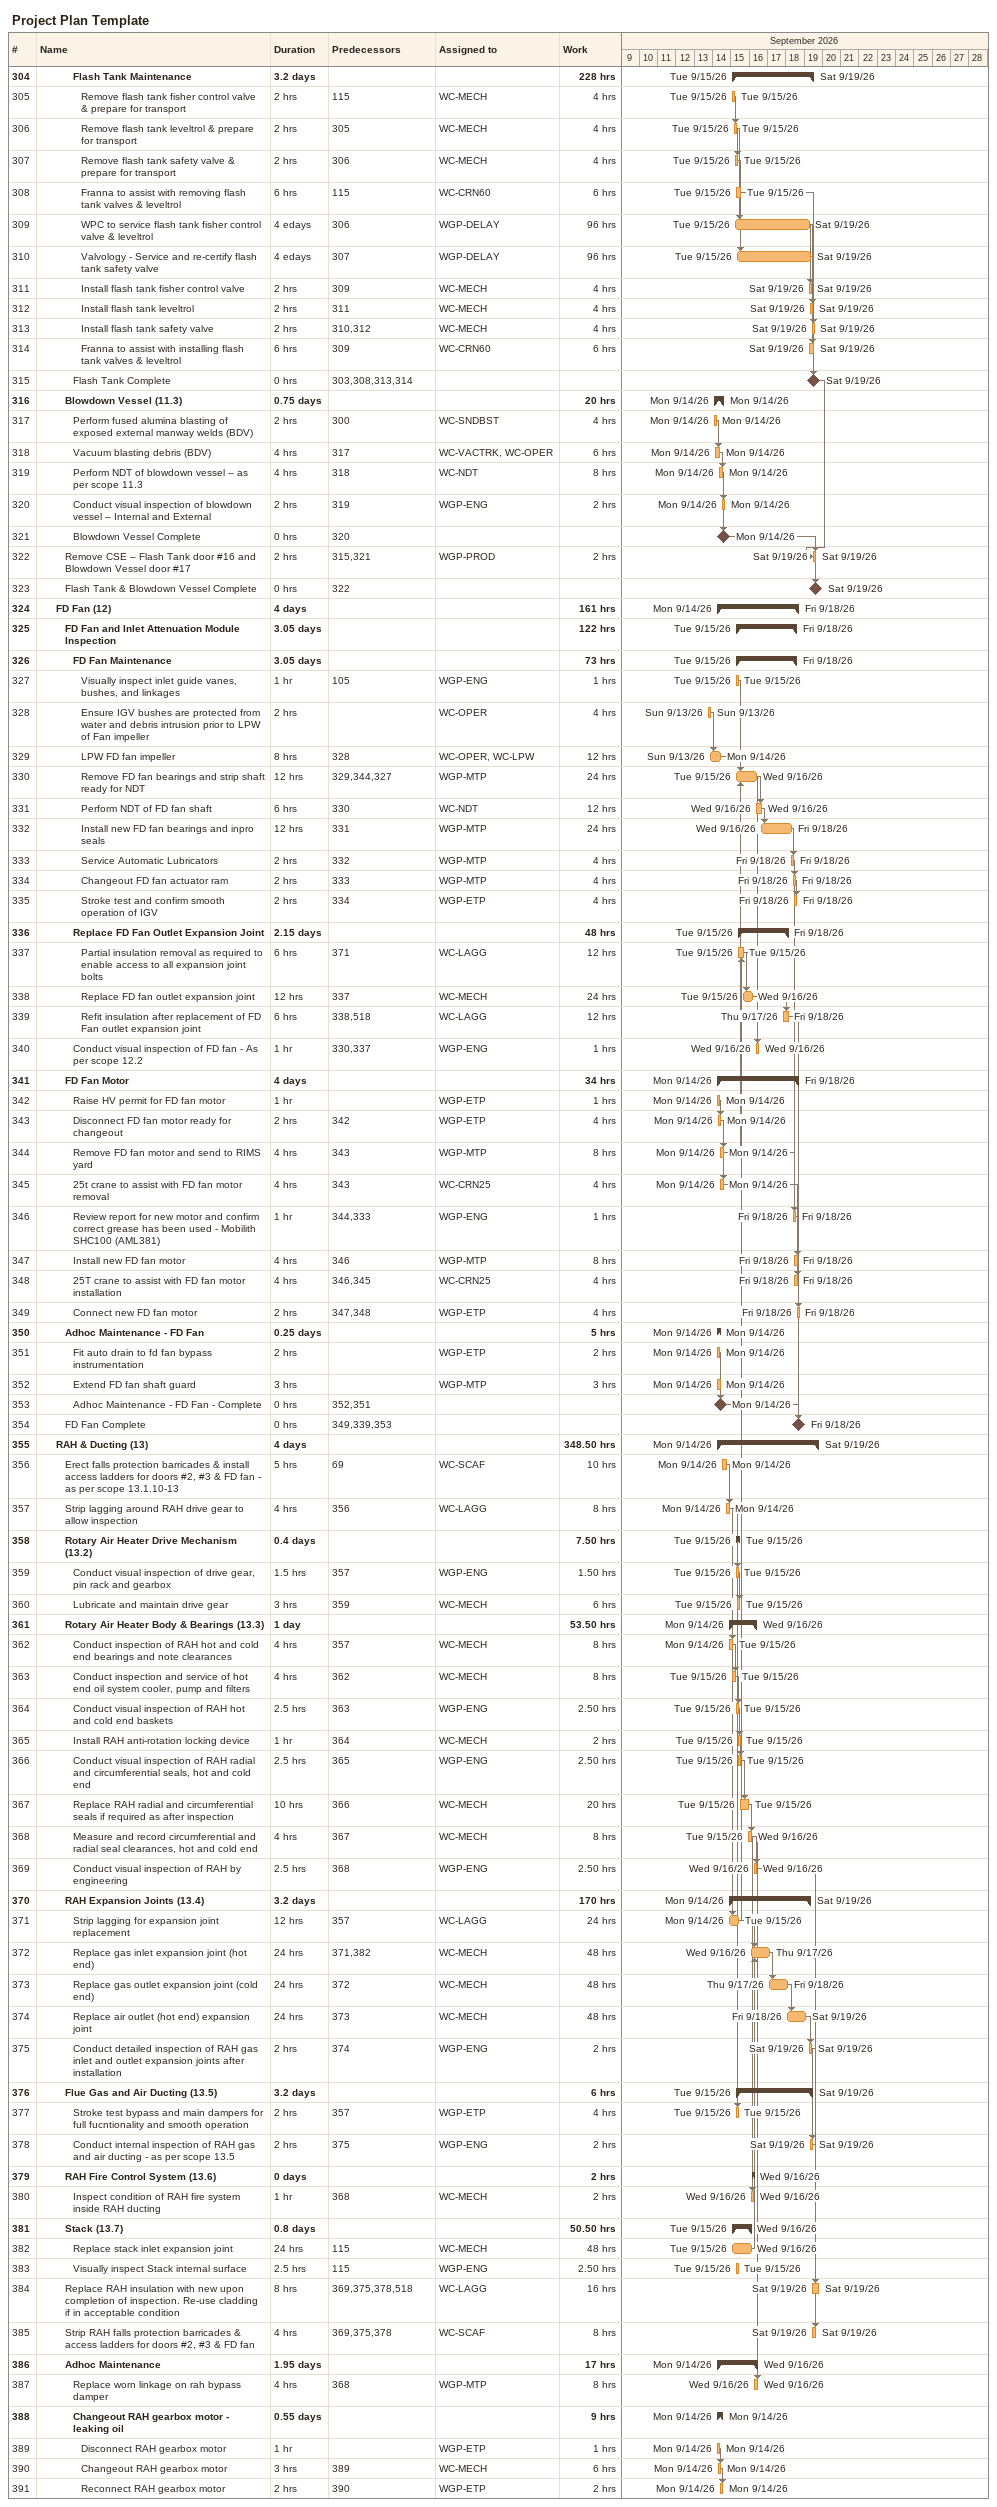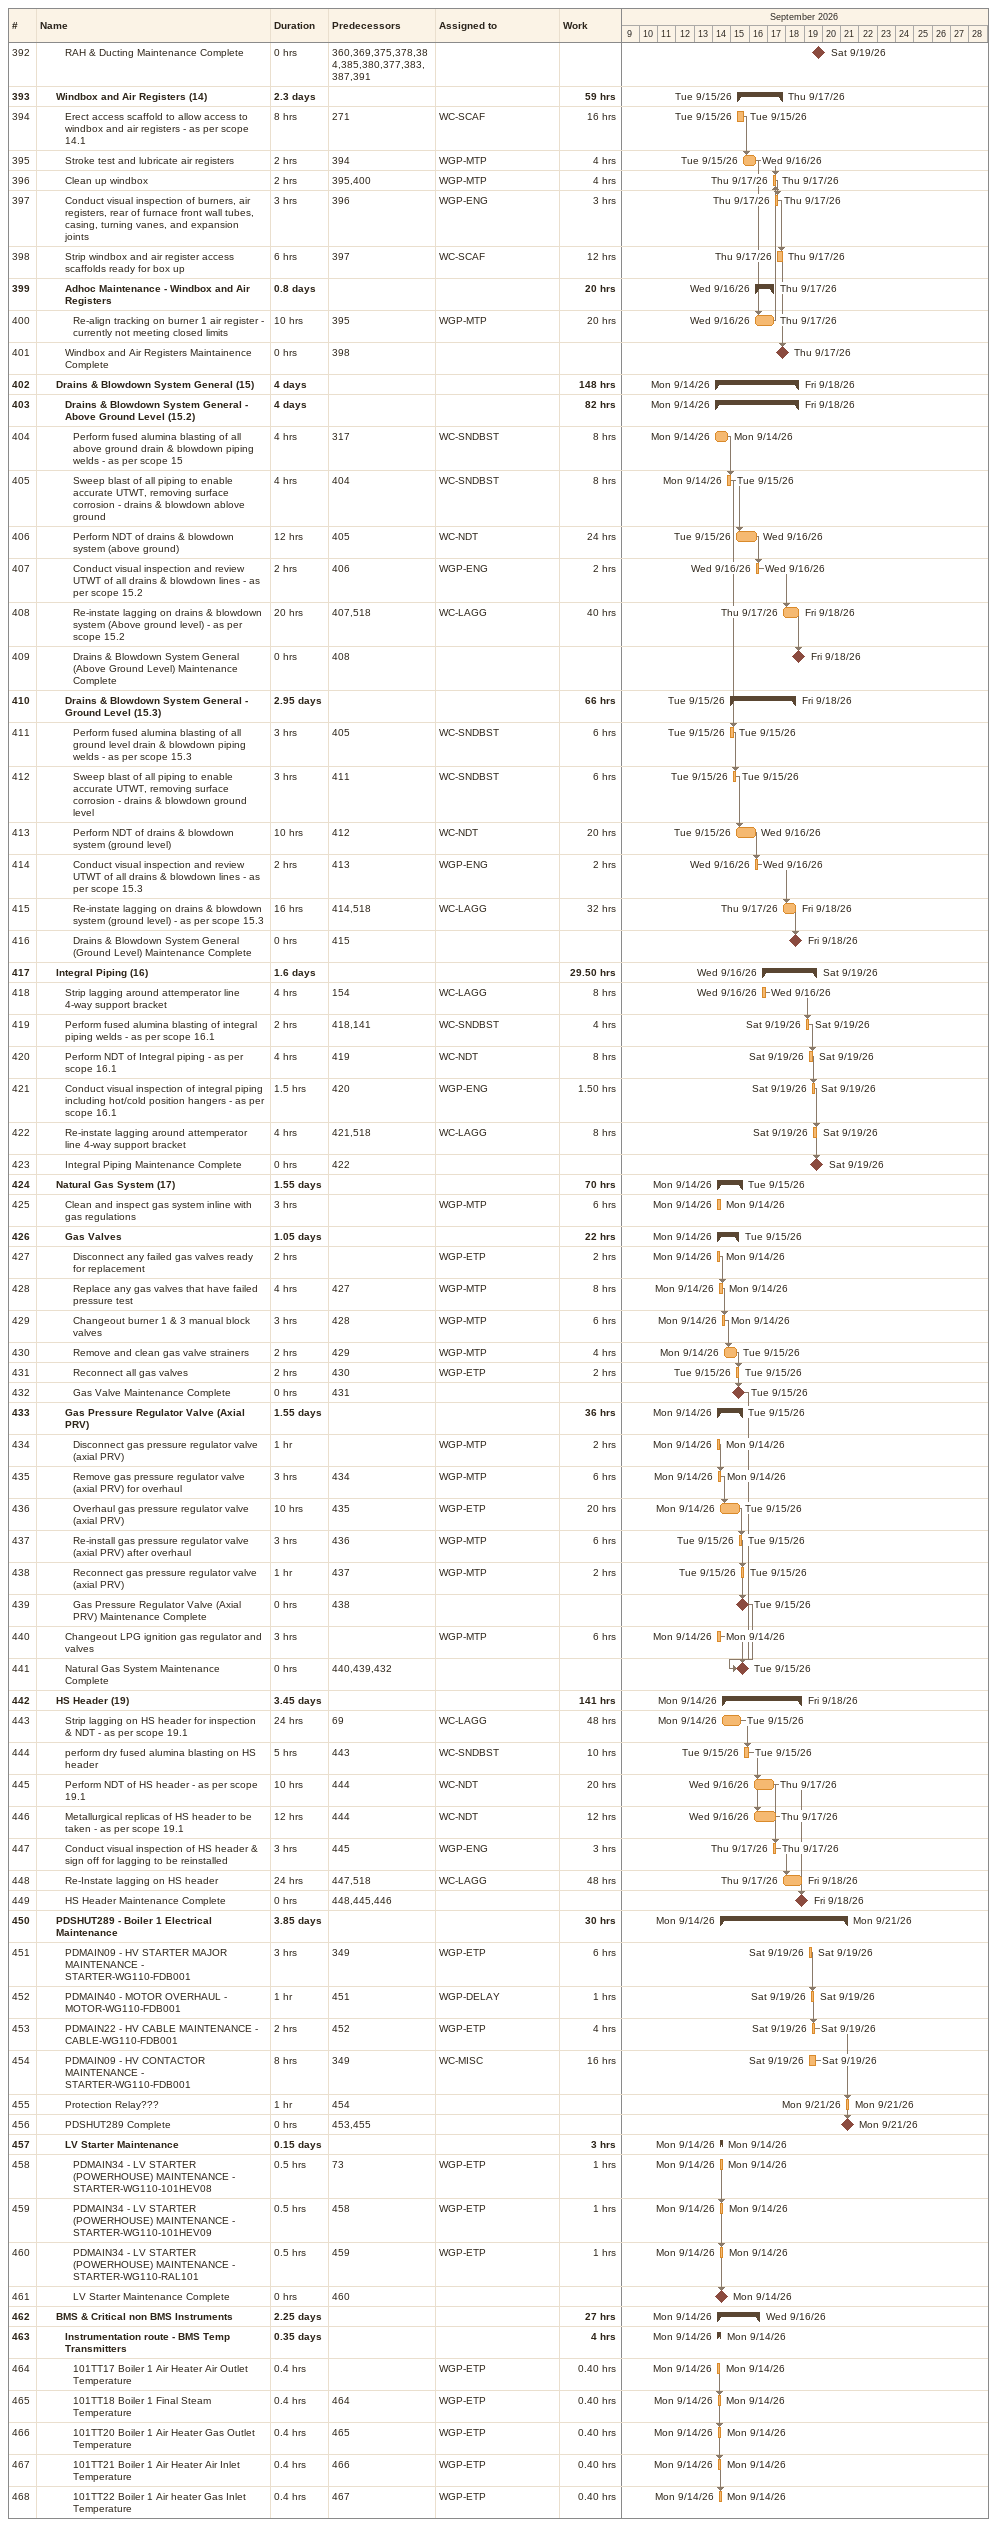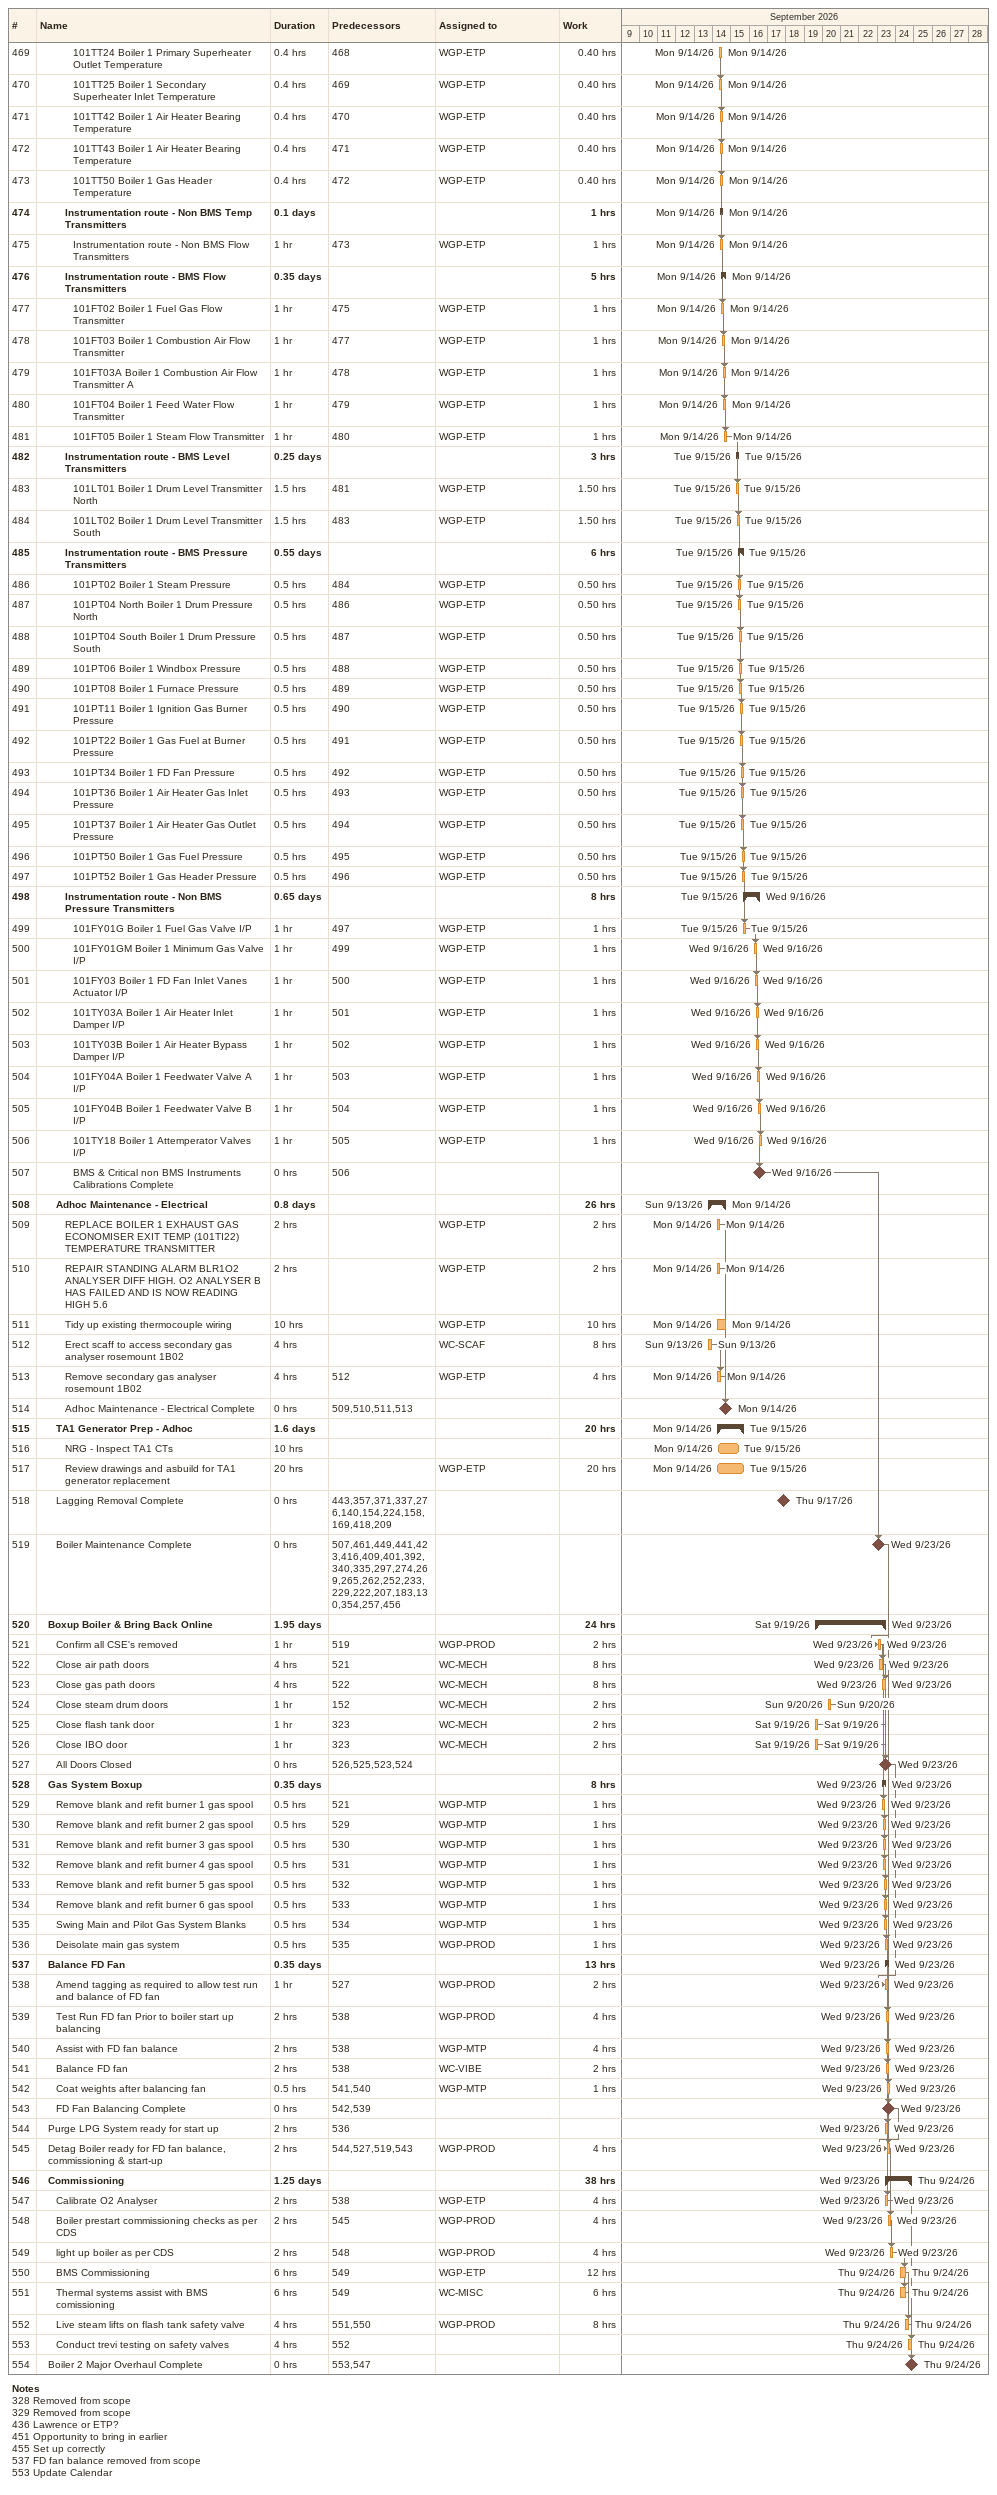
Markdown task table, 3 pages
Project Plan Template

| ID | Level | Task | Duration | Start | Finish | Predecessors | Resources | Work (h) |
|---|---|---|---|---|---|---|---|---|
| 304 | 5 | **Flash Tank Maintenance** | 3.2d | 2026-09-15 | 2026-09-19 |  |  | 228 |
| 305 | 6 | Remove flash tank fisher control valve & prepare for transport | 2h | 2026-09-15 | 2026-09-15 | 115 | WC-MECH | 4 |
| 306 | 6 | Remove flash tank leveltrol & prepare for transport | 2h | 2026-09-15 | 2026-09-15 | 305 | WC-MECH | 4 |
| 307 | 6 | Remove flash tank safety valve & prepare for transport | 2h | 2026-09-15 | 2026-09-15 | 306 | WC-MECH | 4 |
| 308 | 6 | Franna to assist with removing flash tank valves & leveltrol | 6h | 2026-09-15 | 2026-09-15 | 115 | WC-CRN60 | 6 |
| 309 | 6 | WPC to service flash tank fisher control valve & leveltrol | 4ed | 2026-09-15 | 2026-09-19 | 306 | WGP-DELAY | 96 |
| 310 | 6 | Valvology - Service and re-certify flash tank safety valve | 4ed | 2026-09-15 | 2026-09-19 | 307 | WGP-DELAY | 96 |
| 311 | 6 | Install flash tank fisher control valve | 2h | 2026-09-19 | 2026-09-19 | 309 | WC-MECH | 4 |
| 312 | 6 | Install flash tank leveltrol | 2h | 2026-09-19 | 2026-09-19 | 311 | WC-MECH | 4 |
| 313 | 6 | Install flash tank safety valve | 2h | 2026-09-19 | 2026-09-19 | 310, 312 | WC-MECH | 4 |
| 314 | 6 | Franna to assist with installing flash tank valves & leveltrol | 6h | 2026-09-19 | 2026-09-19 | 309 | WC-CRN60 | 6 |
| 315 | 5 | Flash Tank Complete | 0h | 2026-09-19 | 2026-09-19 | 303, 308, 313, 314 |  |  |
| 316 | 4 | **Blowdown Vessel (11.3)** | 0.75d | 2026-09-14 | 2026-09-14 |  |  | 20 |
| 317 | 5 | Perform fused alumina blasting of exposed external manway welds (BDV) | 2h | 2026-09-14 | 2026-09-14 | 300 | WC-SNDBST | 4 |
| 318 | 5 | Vacuum blasting debris (BDV) | 4h | 2026-09-14 | 2026-09-14 | 317 | WC-VACTRK, WC-OPER | 6 |
| 319 | 5 | Perform NDT of blowdown vessel – as per scope 11.3 | 4h | 2026-09-14 | 2026-09-14 | 318 | WC-NDT | 8 |
| 320 | 5 | Conduct visual inspection of blowdown vessel – Internal and External | 2h | 2026-09-14 | 2026-09-14 | 319 | WGP-ENG | 2 |
| 321 | 5 | Blowdown Vessel Complete | 0h | 2026-09-14 | 2026-09-14 | 320 |  |  |
| 322 | 4 | Remove CSE – Flash Tank door #16 and Blowdown Vessel door #17 | 2h | 2026-09-19 | 2026-09-19 | 315, 321 | WGP-PROD | 2 |
| 323 | 4 | Flash Tank & Blowdown Vessel Complete | 0h | 2026-09-19 | 2026-09-19 | 322 |  |  |
| 324 | 3 | **FD Fan (12)** | 4d | 2026-09-14 | 2026-09-18 |  |  | 161 |
| 325 | 4 | **FD Fan and Inlet Attenuation Module Inspection** | 3.05d | 2026-09-15 | 2026-09-18 |  |  | 122 |
| 326 | 5 | **FD Fan Maintenance** | 3.05d | 2026-09-15 | 2026-09-18 |  |  | 73 |
| 327 | 6 | Visually inspect inlet guide vanes, bushes, and linkages | 1h | 2026-09-15 | 2026-09-15 | 105 | WGP-ENG | 1 |
| 328 | 6 | Ensure IGV bushes are protected from water and debris intrusion prior to LPW of Fan impeller | 2h | 2026-09-13 | 2026-09-13 |  | WC-OPER | 4 |
| 329 | 6 | LPW FD fan impeller | 8h | 2026-09-13 | 2026-09-14 | 328 | WC-OPER, WC-LPW | 12 |
| 330 | 6 | Remove FD fan bearings and strip shaft ready for NDT | 12h | 2026-09-15 | 2026-09-16 | 329, 344, 327 | WGP-MTP | 24 |
| 331 | 6 | Perform NDT of FD fan shaft | 6h | 2026-09-16 | 2026-09-16 | 330 | WC-NDT | 12 |
| 332 | 6 | Install new FD fan bearings and inpro seals | 12h | 2026-09-16 | 2026-09-18 | 331 | WGP-MTP | 24 |
| 333 | 6 | Service Automatic Lubricators | 2h | 2026-09-18 | 2026-09-18 | 332 | WGP-MTP | 4 |
| 334 | 6 | Changeout FD fan actuator ram | 2h | 2026-09-18 | 2026-09-18 | 333 | WGP-MTP | 4 |
| 335 | 6 | Stroke test and confirm smooth operation of IGV | 2h | 2026-09-18 | 2026-09-18 | 334 | WGP-ETP | 4 |
| 336 | 5 | **Replace FD Fan Outlet Expansion Joint** | 2.15d | 2026-09-15 | 2026-09-18 |  |  | 48 |
| 337 | 6 | Partial insulation removal as required to enable access to all expansion joint bolts | 6h | 2026-09-15 | 2026-09-15 | 371 | WC-LAGG | 12 |
| 338 | 6 | Replace FD fan outlet expansion joint | 12h | 2026-09-15 | 2026-09-16 | 337 | WC-MECH | 24 |
| 339 | 6 | Refit insulation after replacement of FD Fan outlet expansion joint | 6h | 2026-09-17 | 2026-09-18 | 338, 518 | WC-LAGG | 12 |
| 340 | 5 | Conduct visual inspection of FD fan - As per scope 12.2 | 1h | 2026-09-16 | 2026-09-16 | 330, 337 | WGP-ENG | 1 |
| 341 | 4 | **FD Fan Motor** | 4d | 2026-09-14 | 2026-09-18 |  |  | 34 |
| 342 | 5 | Raise HV permit for FD fan motor | 1h | 2026-09-14 | 2026-09-14 |  | WGP-ETP | 1 |
| 343 | 5 | Disconnect FD fan motor ready for changeout | 2h | 2026-09-14 | 2026-09-14 | 342 | WGP-ETP | 4 |
| 344 | 5 | Remove FD fan motor and send to RIMS yard | 4h | 2026-09-14 | 2026-09-14 | 343 | WGP-MTP | 8 |
| 345 | 5 | 25t crane to assist with FD fan motor removal | 4h | 2026-09-14 | 2026-09-14 | 343 | WC-CRN25 | 4 |
| 346 | 5 | Review report for new motor and confirm correct grease has been used - Mobilith SHC100 (AML381) | 1h | 2026-09-18 | 2026-09-18 | 344, 333 | WGP-ENG | 1 |
| 347 | 5 | Install new FD fan motor | 4h | 2026-09-18 | 2026-09-18 | 346 | WGP-MTP | 8 |
| 348 | 5 | 25T crane to assist with FD fan motor installation | 4h | 2026-09-18 | 2026-09-18 | 346, 345 | WC-CRN25 | 4 |
| 349 | 5 | Connect new FD fan motor | 2h | 2026-09-18 | 2026-09-18 | 347, 348 | WGP-ETP | 4 |
| 350 | 4 | **Adhoc Maintenance - FD Fan** | 0.25d | 2026-09-14 | 2026-09-14 |  |  | 5 |
| 351 | 5 | Fit auto drain to fd fan bypass instrumentation | 2h | 2026-09-14 | 2026-09-14 |  | WGP-ETP | 2 |
| 352 | 5 | Extend FD fan shaft guard | 3h | 2026-09-14 | 2026-09-14 |  | WGP-MTP | 3 |
| 353 | 5 | Adhoc Maintenance - FD Fan - Complete | 0h | 2026-09-14 | 2026-09-14 | 352, 351 |  |  |
| 354 | 4 | FD Fan Complete | 0h | 2026-09-18 | 2026-09-18 | 349, 339, 353 |  |  |
| 355 | 3 | **RAH & Ducting (13)** | 4d | 2026-09-14 | 2026-09-19 |  |  | 348.50 |
| 356 | 4 | Erect falls protection barricades & install access ladders for doors #2, #3 & FD fan - as per scope 13.1.10-13 | 5h | 2026-09-14 | 2026-09-14 | 69 | WC-SCAF | 10 |
| 357 | 4 | Strip lagging around RAH drive gear to allow inspection | 4h | 2026-09-14 | 2026-09-14 | 356 | WC-LAGG | 8 |
| 358 | 4 | **Rotary Air Heater Drive Mechanism (13.2)** | 0.4d | 2026-09-15 | 2026-09-15 |  |  | 7.50 |
| 359 | 5 | Conduct visual inspection of drive gear, pin rack and gearbox | 1.5h | 2026-09-15 | 2026-09-15 | 357 | WGP-ENG | 1.50 |
| 360 | 5 | Lubricate and maintain drive gear | 3h | 2026-09-15 | 2026-09-15 | 359 | WC-MECH | 6 |
| 361 | 4 | **Rotary Air Heater Body & Bearings (13.3)** | 1d | 2026-09-14 | 2026-09-16 |  |  | 53.50 |
| 362 | 5 | Conduct inspection of RAH hot and cold end bearings and note clearances | 4h | 2026-09-14 | 2026-09-15 | 357 | WC-MECH | 8 |
| 363 | 5 | Conduct inspection and service of hot end oil system cooler, pump and filters | 4h | 2026-09-15 | 2026-09-15 | 362 | WC-MECH | 8 |
| 364 | 5 | Conduct visual inspection of RAH hot and cold end baskets | 2.5h | 2026-09-15 | 2026-09-15 | 363 | WGP-ENG | 2.50 |
| 365 | 5 | Install RAH anti-rotation locking device | 1h | 2026-09-15 | 2026-09-15 | 364 | WC-MECH | 2 |
| 366 | 5 | Conduct visual inspection of RAH radial and circumferential seals, hot and cold end | 2.5h | 2026-09-15 | 2026-09-15 | 365 | WGP-ENG | 2.50 |
| 367 | 5 | Replace RAH radial and circumferential seals if required as after inspection | 10h | 2026-09-15 | 2026-09-15 | 366 | WC-MECH | 20 |
| 368 | 5 | Measure and record circumferential and radial seal clearances, hot and cold end | 4h | 2026-09-15 | 2026-09-16 | 367 | WC-MECH | 8 |
| 369 | 5 | Conduct visual inspection of RAH by engineering | 2.5h | 2026-09-16 | 2026-09-16 | 368 | WGP-ENG | 2.50 |
| 370 | 4 | **RAH Expansion Joints (13.4)** | 3.2d | 2026-09-14 | 2026-09-19 |  |  | 170 |
| 371 | 5 | Strip lagging for expansion joint replacement | 12h | 2026-09-14 | 2026-09-15 | 357 | WC-LAGG | 24 |
| 372 | 5 | Replace gas inlet expansion joint (hot end) | 24h | 2026-09-16 | 2026-09-17 | 371, 382 | WC-MECH | 48 |
| 373 | 5 | Replace gas outlet expansion joint (cold end) | 24h | 2026-09-17 | 2026-09-18 | 372 | WC-MECH | 48 |
| 374 | 5 | Replace air outlet (hot end) expansion joint | 24h | 2026-09-18 | 2026-09-19 | 373 | WC-MECH | 48 |
| 375 | 5 | Conduct detailed inspection of RAH gas inlet and outlet expansion joints after installation | 2h | 2026-09-19 | 2026-09-19 | 374 | WGP-ENG | 2 |
| 376 | 4 | **Flue Gas and Air Ducting (13.5)** | 3.2d | 2026-09-15 | 2026-09-19 |  |  | 6 |
| 377 | 5 | Stroke test bypass and main dampers for full fucntionality and smooth operation | 2h | 2026-09-15 | 2026-09-15 | 357 | WGP-ETP | 4 |
| 378 | 5 | Conduct internal inspection of RAH gas and air ducting - as per scope 13.5 | 2h | 2026-09-19 | 2026-09-19 | 375 | WGP-ENG | 2 |
| 379 | 4 | **RAH Fire Control System (13.6)** | 0d | 2026-09-16 | 2026-09-16 |  |  | 2 |
| 380 | 5 | Inspect condition of RAH fire system inside RAH ducting | 1h | 2026-09-16 | 2026-09-16 | 368 | WC-MECH | 2 |
| 381 | 4 | **Stack (13.7)** | 0.8d | 2026-09-15 | 2026-09-16 |  |  | 50.50 |
| 382 | 5 | Replace stack inlet expansion joint | 24h | 2026-09-15 | 2026-09-16 | 115 | WC-MECH | 48 |
| 383 | 5 | Visually inspect Stack internal surface | 2.5h | 2026-09-15 | 2026-09-15 | 115 | WGP-ENG | 2.50 |
| 384 | 4 | Replace RAH insulation with new upon completion of inspection. Re-use cladding if in acceptable condition | 8h | 2026-09-19 | 2026-09-19 | 369, 375, 378, 518 | WC-LAGG | 16 |
| 385 | 4 | Strip RAH falls protection barricades & access ladders for doors #2, #3 & FD fan | 4h | 2026-09-19 | 2026-09-19 | 369, 375, 378 | WC-SCAF | 8 |
| 386 | 4 | **Adhoc Maintenance** | 1.95d | 2026-09-14 | 2026-09-16 |  |  | 17 |
| 387 | 5 | Replace worn linkage on rah bypass damper | 4h | 2026-09-16 | 2026-09-16 | 368 | WGP-MTP | 8 |
| 388 | 5 | **Changeout RAH gearbox motor - leaking oil** | 0.55d | 2026-09-14 | 2026-09-14 |  |  | 9 |
| 389 | 6 | Disconnect RAH gearbox motor | 1h | 2026-09-14 | 2026-09-14 |  | WGP-ETP | 1 |
| 390 | 6 | Changeout RAH gearbox motor | 3h | 2026-09-14 | 2026-09-14 | 389 | WC-MECH | 6 |
| 391 | 6 | Reconnect RAH gearbox motor | 2h | 2026-09-14 | 2026-09-14 | 390 | WGP-ETP | 2 |
| 392 | 4 | RAH & Ducting Maintenance Complete | 0h | 2026-09-19 | 2026-09-19 | 360, 369, 375, 378, 384, 385, 380, 377, 383, 387, 391 |  |  |
| 393 | 3 | **Windbox and Air Registers (14)** | 2.3d | 2026-09-15 | 2026-09-17 |  |  | 59 |
| 394 | 4 | Erect access scaffold to allow access to windbox and air registers - as per scope 14.1 | 8h | 2026-09-15 | 2026-09-15 | 271 | WC-SCAF | 16 |
| 395 | 4 | Stroke test and lubricate air registers | 2h | 2026-09-15 | 2026-09-16 | 394 | WGP-MTP | 4 |
| 396 | 4 | Clean up windbox | 2h | 2026-09-17 | 2026-09-17 | 395, 400 | WGP-MTP | 4 |
| 397 | 4 | Conduct visual inspection of burners, air registers, rear of furnace front wall tubes, casing, turning vanes, and expansion joints | 3h | 2026-09-17 | 2026-09-17 | 396 | WGP-ENG | 3 |
| 398 | 4 | Strip windbox and air register access scaffolds ready for box up | 6h | 2026-09-17 | 2026-09-17 | 397 | WC-SCAF | 12 |
| 399 | 4 | **Adhoc Maintenance - Windbox and Air Registers** | 0.8d | 2026-09-16 | 2026-09-17 |  |  | 20 |
| 400 | 5 | Re-align tracking on burner 1 air register - currently not meeting closed limits | 10h | 2026-09-16 | 2026-09-17 | 395 | WGP-MTP | 20 |
| 401 | 4 | Windbox and Air Registers Maintainence Complete | 0h | 2026-09-17 | 2026-09-17 | 398 |  |  |
| 402 | 3 | **Drains & Blowdown System General (15)** | 4d | 2026-09-14 | 2026-09-18 |  |  | 148 |
| 403 | 4 | **Drains & Blowdown System General - Above Ground Level (15.2)** | 4d | 2026-09-14 | 2026-09-18 |  |  | 82 |
| 404 | 5 | Perform fused alumina blasting of all above ground drain & blowdown piping welds - as per scope 15 | 4h | 2026-09-14 | 2026-09-14 | 317 | WC-SNDBST | 8 |
| 405 | 5 | Sweep blast of all piping to enable accurate UTWT, removing surface corrosion - drains & blowdown ablove ground | 4h | 2026-09-14 | 2026-09-15 | 404 | WC-SNDBST | 8 |
| 406 | 5 | Perform NDT of drains & blowdown system (above ground) | 12h | 2026-09-15 | 2026-09-16 | 405 | WC-NDT | 24 |
| 407 | 5 | Conduct visual inspection and review UTWT of all drains & blowdown lines - as per scope 15.2 | 2h | 2026-09-16 | 2026-09-16 | 406 | WGP-ENG | 2 |
| 408 | 5 | Re-instate lagging on drains & blowdown system (Above ground level) - as per scope 15.2 | 20h | 2026-09-17 | 2026-09-18 | 407, 518 | WC-LAGG | 40 |
| 409 | 5 | Drains & Blowdown System General (Above Ground Level) Maintenance Complete | 0h | 2026-09-18 | 2026-09-18 | 408 |  |  |
| 410 | 4 | **Drains & Blowdown System General - Ground Level (15.3)** | 2.95d | 2026-09-15 | 2026-09-18 |  |  | 66 |
| 411 | 5 | Perform fused alumina blasting of all ground level drain & blowdown piping welds - as per scope 15.3 | 3h | 2026-09-15 | 2026-09-15 | 405 | WC-SNDBST | 6 |
| 412 | 5 | Sweep blast of all piping to enable accurate UTWT, removing surface corrosion - drains & blowdown ground level | 3h | 2026-09-15 | 2026-09-15 | 411 | WC-SNDBST | 6 |
| 413 | 5 | Perform NDT of drains & blowdown system (ground level) | 10h | 2026-09-15 | 2026-09-16 | 412 | WC-NDT | 20 |
| 414 | 5 | Conduct visual inspection and review UTWT of all drains & blowdown lines - as per scope 15.3 | 2h | 2026-09-16 | 2026-09-16 | 413 | WGP-ENG | 2 |
| 415 | 5 | Re-instate lagging on drains & blowdown system (ground level) - as per scope 15.3 | 16h | 2026-09-17 | 2026-09-18 | 414, 518 | WC-LAGG | 32 |
| 416 | 5 | Drains & Blowdown System General (Ground Level) Maintenance Complete | 0h | 2026-09-18 | 2026-09-18 | 415 |  |  |
| 417 | 3 | **Integral Piping (16)** | 1.6d | 2026-09-16 | 2026-09-19 |  |  | 29.50 |
| 418 | 4 | Strip lagging around attemperator line 4-way support bracket | 4h | 2026-09-16 | 2026-09-16 | 154 | WC-LAGG | 8 |
| 419 | 4 | Perform fused alumina blasting of integral piping welds - as per scope 16.1 | 2h | 2026-09-19 | 2026-09-19 | 418, 141 | WC-SNDBST | 4 |
| 420 | 4 | Perform NDT of Integral piping - as per scope 16.1 | 4h | 2026-09-19 | 2026-09-19 | 419 | WC-NDT | 8 |
| 421 | 4 | Conduct visual inspection of integral piping including hot/cold position hangers - as per scope 16.1 | 1.5h | 2026-09-19 | 2026-09-19 | 420 | WGP-ENG | 1.50 |
| 422 | 4 | Re-instate lagging around attemperator line 4-way support bracket | 4h | 2026-09-19 | 2026-09-19 | 421, 518 | WC-LAGG | 8 |
| 423 | 4 | Integral Piping Maintenance Complete | 0h | 2026-09-19 | 2026-09-19 | 422 |  |  |
| 424 | 3 | **Natural Gas System (17)** | 1.55d | 2026-09-14 | 2026-09-15 |  |  | 70 |
| 425 | 4 | Clean and inspect gas system inline with gas regulations | 3h | 2026-09-14 | 2026-09-14 |  | WGP-MTP | 6 |
| 426 | 4 | **Gas Valves** | 1.05d | 2026-09-14 | 2026-09-15 |  |  | 22 |
| 427 | 5 | Disconnect any failed gas valves ready for replacement | 2h | 2026-09-14 | 2026-09-14 |  | WGP-ETP | 2 |
| 428 | 5 | Replace any gas valves that have failed pressure test | 4h | 2026-09-14 | 2026-09-14 | 427 | WGP-MTP | 8 |
| 429 | 5 | Changeout burner 1 & 3 manual block valves | 3h | 2026-09-14 | 2026-09-14 | 428 | WGP-MTP | 6 |
| 430 | 5 | Remove and clean gas valve strainers | 2h | 2026-09-14 | 2026-09-15 | 429 | WGP-MTP | 4 |
| 431 | 5 | Reconnect all gas valves | 2h | 2026-09-15 | 2026-09-15 | 430 | WGP-ETP | 2 |
| 432 | 5 | Gas Valve Maintenance Complete | 0h | 2026-09-15 | 2026-09-15 | 431 |  |  |
| 433 | 4 | **Gas Pressure Regulator Valve (Axial PRV)** | 1.55d | 2026-09-14 | 2026-09-15 |  |  | 36 |
| 434 | 5 | Disconnect gas pressure regulator valve (axial PRV) | 1h | 2026-09-14 | 2026-09-14 |  | WGP-MTP | 2 |
| 435 | 5 | Remove gas pressure regulator valve (axial PRV) for overhaul | 3h | 2026-09-14 | 2026-09-14 | 434 | WGP-MTP | 6 |
| 436 | 5 | Overhaul gas pressure regulator valve (axial PRV) | 10h | 2026-09-14 | 2026-09-15 | 435 | WGP-ETP | 20 |
| 437 | 5 | Re-install gas pressure regulator valve (axial PRV) after overhaul | 3h | 2026-09-15 | 2026-09-15 | 436 | WGP-MTP | 6 |
| 438 | 5 | Reconnect gas pressure regulator valve (axial PRV) | 1h | 2026-09-15 | 2026-09-15 | 437 | WGP-MTP | 2 |
| 439 | 5 | Gas Pressure Regulator Valve (Axial PRV) Maintenance Complete | 0h | 2026-09-15 | 2026-09-15 | 438 |  |  |
| 440 | 4 | Changeout LPG ignition gas regulator and valves | 3h | 2026-09-14 | 2026-09-14 |  | WGP-MTP | 6 |
| 441 | 4 | Natural Gas System Maintenance Complete | 0h | 2026-09-15 | 2026-09-15 | 440, 439, 432 |  |  |
| 442 | 3 | **HS Header (19)** | 3.45d | 2026-09-14 | 2026-09-18 |  |  | 141 |
| 443 | 4 | Strip lagging on HS header for inspection & NDT - as per scope 19.1 | 24h | 2026-09-14 | 2026-09-15 | 69 | WC-LAGG | 48 |
| 444 | 4 | perform dry fused alumina blasting on HS header | 5h | 2026-09-15 | 2026-09-15 | 443 | WC-SNDBST | 10 |
| 445 | 4 | Perform NDT of HS header - as per scope 19.1 | 10h | 2026-09-16 | 2026-09-17 | 444 | WC-NDT | 20 |
| 446 | 4 | Metallurgical replicas of HS header to be taken - as per scope 19.1 | 12h | 2026-09-16 | 2026-09-17 | 444 | WC-NDT | 12 |
| 447 | 4 | Conduct visual inspection of HS header & sign off for lagging to be reinstalled | 3h | 2026-09-17 | 2026-09-17 | 445 | WGP-ENG | 3 |
| 448 | 4 | Re-Instate lagging on HS header | 24h | 2026-09-17 | 2026-09-18 | 447, 518 | WC-LAGG | 48 |
| 449 | 4 | HS Header Maintenance Complete | 0h | 2026-09-18 | 2026-09-18 | 448, 445, 446 |  |  |
| 450 | 3 | **PDSHUT289 - Boiler 1 Electrical Maintenance** | 3.85d | 2026-09-14 | 2026-09-21 |  |  | 30 |
| 451 | 4 | PDMAIN09 - HV STARTER MAJOR MAINTENANCE - STARTER-WG110-FDB001 | 3h | 2026-09-19 | 2026-09-19 | 349 | WGP-ETP | 6 |
| 452 | 4 | PDMAIN40 - MOTOR OVERHAUL - MOTOR-WG110-FDB001 | 1h | 2026-09-19 | 2026-09-19 | 451 | WGP-DELAY | 1 |
| 453 | 4 | PDMAIN22 - HV CABLE MAINTENANCE - CABLE-WG110-FDB001 | 2h | 2026-09-19 | 2026-09-19 | 452 | WGP-ETP | 4 |
| 454 | 4 | PDMAIN09 - HV CONTACTOR MAINTENANCE - STARTER-WG110-FDB001 | 8h | 2026-09-19 | 2026-09-19 | 349 | WC-MISC | 16 |
| 455 | 4 | Protection Relay??? | 1h | 2026-09-21 | 2026-09-21 | 454 |  |  |
| 456 | 4 | PDSHUT289 Complete | 0h | 2026-09-21 | 2026-09-21 | 453, 455 |  |  |
| 457 | 4 | **LV Starter Maintenance** | 0.15d | 2026-09-14 | 2026-09-14 |  |  | 3 |
| 458 | 5 | PDMAIN34 - LV STARTER (POWERHOUSE) MAINTENANCE - STARTER-WG110-101HEV08 | 0.5h | 2026-09-14 | 2026-09-14 | 73 | WGP-ETP | 1 |
| 459 | 5 | PDMAIN34 - LV STARTER (POWERHOUSE) MAINTENANCE - STARTER-WG110-101HEV09 | 0.5h | 2026-09-14 | 2026-09-14 | 458 | WGP-ETP | 1 |
| 460 | 5 | PDMAIN34 - LV STARTER (POWERHOUSE) MAINTENANCE - STARTER-WG110-RAL101 | 0.5h | 2026-09-14 | 2026-09-14 | 459 | WGP-ETP | 1 |
| 461 | 5 | LV Starter Maintenance Complete | 0h | 2026-09-14 | 2026-09-14 | 460 |  |  |
| 462 | 3 | **BMS & Critical non BMS Instruments** | 2.25d | 2026-09-14 | 2026-09-16 |  |  | 27 |
| 463 | 4 | **Instrumentation route - BMS Temp Transmitters** | 0.35d | 2026-09-14 | 2026-09-14 |  |  | 4 |
| 464 | 5 | 101TT17 Boiler 1 Air Heater Air Outlet Temperature | 0.4h | 2026-09-14 | 2026-09-14 |  | WGP-ETP | 0.40 |
| 465 | 5 | 101TT18 Boiler 1 Final Steam Temperature | 0.4h | 2026-09-14 | 2026-09-14 | 464 | WGP-ETP | 0.40 |
| 466 | 5 | 101TT20 Boiler 1 Air Heater Gas Outlet Temperature | 0.4h | 2026-09-14 | 2026-09-14 | 465 | WGP-ETP | 0.40 |
| 467 | 5 | 101TT21 Boiler 1 Air Heater Air Inlet Temperature | 0.4h | 2026-09-14 | 2026-09-14 | 466 | WGP-ETP | 0.40 |
| 468 | 5 | 101TT22 Boiler 1 Air heater Gas Inlet Temperature | 0.4h | 2026-09-14 | 2026-09-14 | 467 | WGP-ETP | 0.40 |
| 469 | 5 | 101TT24 Boiler 1 Primary Superheater Outlet Temperature | 0.4h | 2026-09-14 | 2026-09-14 | 468 | WGP-ETP | 0.40 |
| 470 | 5 | 101TT25 Boiler 1 Secondary Superheater Inlet Temperature | 0.4h | 2026-09-14 | 2026-09-14 | 469 | WGP-ETP | 0.40 |
| 471 | 5 | 101TT42 Boiler 1 Air Heater Bearing Temperature | 0.4h | 2026-09-14 | 2026-09-14 | 470 | WGP-ETP | 0.40 |
| 472 | 5 | 101TT43 Boiler 1 Air Heater Bearing Temperature | 0.4h | 2026-09-14 | 2026-09-14 | 471 | WGP-ETP | 0.40 |
| 473 | 5 | 101TT50 Boiler 1 Gas Header Temperature | 0.4h | 2026-09-14 | 2026-09-14 | 472 | WGP-ETP | 0.40 |
| 474 | 4 | **Instrumentation route - Non BMS Temp Transmitters** | 0.1d | 2026-09-14 | 2026-09-14 |  |  | 1 |
| 475 | 5 | Instrumentation route - Non BMS Flow Transmitters | 1h | 2026-09-14 | 2026-09-14 | 473 | WGP-ETP | 1 |
| 476 | 4 | **Instrumentation route - BMS Flow Transmitters** | 0.35d | 2026-09-14 | 2026-09-14 |  |  | 5 |
| 477 | 5 | 101FT02 Boiler 1 Fuel Gas Flow Transmitter | 1h | 2026-09-14 | 2026-09-14 | 475 | WGP-ETP | 1 |
| 478 | 5 | 101FT03 Boiler 1 Combustion Air Flow Transmitter | 1h | 2026-09-14 | 2026-09-14 | 477 | WGP-ETP | 1 |
| 479 | 5 | 101FT03A Boiler 1 Combustion Air Flow Transmitter A | 1h | 2026-09-14 | 2026-09-14 | 478 | WGP-ETP | 1 |
| 480 | 5 | 101FT04 Boiler 1 Feed Water Flow Transmitter | 1h | 2026-09-14 | 2026-09-14 | 479 | WGP-ETP | 1 |
| 481 | 5 | 101FT05 Boiler 1 Steam Flow Transmitter | 1h | 2026-09-14 | 2026-09-14 | 480 | WGP-ETP | 1 |
| 482 | 4 | **Instrumentation route - BMS Level Transmitters** | 0.25d | 2026-09-15 | 2026-09-15 |  |  | 3 |
| 483 | 5 | 101LT01 Boiler 1 Drum Level Transmitter North | 1.5h | 2026-09-15 | 2026-09-15 | 481 | WGP-ETP | 1.50 |
| 484 | 5 | 101LT02 Boiler 1 Drum Level Transmitter South | 1.5h | 2026-09-15 | 2026-09-15 | 483 | WGP-ETP | 1.50 |
| 485 | 4 | **Instrumentation route - BMS Pressure Transmitters** | 0.55d | 2026-09-15 | 2026-09-15 |  |  | 6 |
| 486 | 5 | 101PT02 Boiler 1 Steam Pressure | 0.5h | 2026-09-15 | 2026-09-15 | 484 | WGP-ETP | 0.50 |
| 487 | 5 | 101PT04 North Boiler 1 Drum Pressure North | 0.5h | 2026-09-15 | 2026-09-15 | 486 | WGP-ETP | 0.50 |
| 488 | 5 | 101PT04 South Boiler 1 Drum Pressure South | 0.5h | 2026-09-15 | 2026-09-15 | 487 | WGP-ETP | 0.50 |
| 489 | 5 | 101PT06 Boiler 1 Windbox Pressure | 0.5h | 2026-09-15 | 2026-09-15 | 488 | WGP-ETP | 0.50 |
| 490 | 5 | 101PT08 Boiler 1 Furnace Pressure | 0.5h | 2026-09-15 | 2026-09-15 | 489 | WGP-ETP | 0.50 |
| 491 | 5 | 101PT11 Boiler 1 Ignition Gas Burner Pressure | 0.5h | 2026-09-15 | 2026-09-15 | 490 | WGP-ETP | 0.50 |
| 492 | 5 | 101PT22 Boiler 1 Gas Fuel at Burner Pressure | 0.5h | 2026-09-15 | 2026-09-15 | 491 | WGP-ETP | 0.50 |
| 493 | 5 | 101PT34 Boiler 1 FD Fan Pressure | 0.5h | 2026-09-15 | 2026-09-15 | 492 | WGP-ETP | 0.50 |
| 494 | 5 | 101PT36 Boiler 1 Air Heater Gas Inlet Pressure | 0.5h | 2026-09-15 | 2026-09-15 | 493 | WGP-ETP | 0.50 |
| 495 | 5 | 101PT37 Boiler 1 Air Heater Gas Outlet Pressure | 0.5h | 2026-09-15 | 2026-09-15 | 494 | WGP-ETP | 0.50 |
| 496 | 5 | 101PT50 Boiler 1 Gas Fuel Pressure | 0.5h | 2026-09-15 | 2026-09-15 | 495 | WGP-ETP | 0.50 |
| 497 | 5 | 101PT52 Boiler 1 Gas Header Pressure | 0.5h | 2026-09-15 | 2026-09-15 | 496 | WGP-ETP | 0.50 |
| 498 | 4 | **Instrumentation route - Non BMS Pressure Transmitters** | 0.65d | 2026-09-15 | 2026-09-16 |  |  | 8 |
| 499 | 5 | 101FY01G Boiler 1 Fuel Gas Valve I/P | 1h | 2026-09-15 | 2026-09-15 | 497 | WGP-ETP | 1 |
| 500 | 5 | 101FY01GM Boiler 1 Minimum Gas Valve I/P | 1h | 2026-09-16 | 2026-09-16 | 499 | WGP-ETP | 1 |
| 501 | 5 | 101FY03 Boiler 1 FD Fan Inlet Vanes Actuator I/P | 1h | 2026-09-16 | 2026-09-16 | 500 | WGP-ETP | 1 |
| 502 | 5 | 101TY03A Boiler 1 Air Heater Inlet Damper I/P | 1h | 2026-09-16 | 2026-09-16 | 501 | WGP-ETP | 1 |
| 503 | 5 | 101TY03B Boiler 1 Air Heater Bypass Damper I/P | 1h | 2026-09-16 | 2026-09-16 | 502 | WGP-ETP | 1 |
| 504 | 5 | 101FY04A Boiler 1 Feedwater Valve A I/P | 1h | 2026-09-16 | 2026-09-16 | 503 | WGP-ETP | 1 |
| 505 | 5 | 101FY04B Boiler 1 Feedwater Valve B I/P | 1h | 2026-09-16 | 2026-09-16 | 504 | WGP-ETP | 1 |
| 506 | 5 | 101TY18 Boiler 1 Attemperator Valves I/P | 1h | 2026-09-16 | 2026-09-16 | 505 | WGP-ETP | 1 |
| 507 | 5 | BMS & Critical non BMS Instruments Calibrations Complete | 0h | 2026-09-16 | 2026-09-16 | 506 |  |  |
| 508 | 3 | **Adhoc Maintenance - Electrical** | 0.8d | 2026-09-13 | 2026-09-14 |  |  | 26 |
| 509 | 4 | REPLACE BOILER 1 EXHAUST GAS ECONOMISER EXIT TEMP (101TI22) TEMPERATURE TRANSMITTER | 2h | 2026-09-14 | 2026-09-14 |  | WGP-ETP | 2 |
| 510 | 4 | REPAIR STANDING ALARM BLR1O2 ANALYSER DIFF HIGH. O2 ANALYSER B HAS FAILED AND IS NOW READING HIGH 5.6 | 2h | 2026-09-14 | 2026-09-14 |  | WGP-ETP | 2 |
| 511 | 4 | Tidy up existing thermocouple wiring | 10h | 2026-09-14 | 2026-09-14 |  | WGP-ETP | 10 |
| 512 | 4 | Erect scaff to access secondary gas analyser rosemount 1B02 | 4h | 2026-09-13 | 2026-09-13 |  | WC-SCAF | 8 |
| 513 | 4 | Remove secondary gas analyser rosemount 1B02 | 4h | 2026-09-14 | 2026-09-14 | 512 | WGP-ETP | 4 |
| 514 | 4 | Adhoc Maintenance - Electrical Complete | 0h | 2026-09-14 | 2026-09-14 | 509, 510, 511, 513 |  |  |
| 515 | 3 | **TA1 Generator Prep - Adhoc** | 1.6d | 2026-09-14 | 2026-09-15 |  |  | 20 |
| 516 | 4 | NRG - Inspect TA1 CTs | 10h | 2026-09-14 | 2026-09-15 |  |  |  |
| 517 | 4 | Review drawings and asbuild for TA1 generator replacement | 20h | 2026-09-14 | 2026-09-15 |  | WGP-ETP | 20 |
| 518 | 3 | Lagging Removal Complete | 0h | 2026-09-17 | 2026-09-17 | 443, 357, 371, 337, 276, 140, 154, 224, 158, 169, 418, 209 |  |  |
| 519 | 3 | Boiler Maintenance Complete | 0h | 2026-09-23 | 2026-09-23 | 507, 461, 449, 441, 423, 416, 409, 401, 392, 340, 335, 297, 274, 269, 265, 262, 252, 233, 229, 222, 207, 183, 130, 354, 257, 456 |  |  |
| 520 | 2 | **Boxup Boiler & Bring Back Online** | 1.95d | 2026-09-19 | 2026-09-23 |  |  | 24 |
| 521 | 3 | Confirm all CSE's removed | 1h | 2026-09-23 | 2026-09-23 | 519 | WGP-PROD | 2 |
| 522 | 3 | Close air path doors | 4h | 2026-09-23 | 2026-09-23 | 521 | WC-MECH | 8 |
| 523 | 3 | Close gas path doors | 4h | 2026-09-23 | 2026-09-23 | 522 | WC-MECH | 8 |
| 524 | 3 | Close steam drum doors | 1h | 2026-09-20 | 2026-09-20 | 152 | WC-MECH | 2 |
| 525 | 3 | Close flash tank door | 1h | 2026-09-19 | 2026-09-19 | 323 | WC-MECH | 2 |
| 526 | 3 | Close IBO door | 1h | 2026-09-19 | 2026-09-19 | 323 | WC-MECH | 2 |
| 527 | 3 | All Doors Closed | 0h | 2026-09-23 | 2026-09-23 | 526, 525, 523, 524 |  |  |
| 528 | 2 | **Gas System Boxup** | 0.35d | 2026-09-23 | 2026-09-23 |  |  | 8 |
| 529 | 3 | Remove blank and refit burner 1 gas spool | 0.5h | 2026-09-23 | 2026-09-23 | 521 | WGP-MTP | 1 |
| 530 | 3 | Remove blank and refit burner 2 gas spool | 0.5h | 2026-09-23 | 2026-09-23 | 529 | WGP-MTP | 1 |
| 531 | 3 | Remove blank and refit burner 3 gas spool | 0.5h | 2026-09-23 | 2026-09-23 | 530 | WGP-MTP | 1 |
| 532 | 3 | Remove blank and refit burner 4 gas spool | 0.5h | 2026-09-23 | 2026-09-23 | 531 | WGP-MTP | 1 |
| 533 | 3 | Remove blank and refit burner 5 gas spool | 0.5h | 2026-09-23 | 2026-09-23 | 532 | WGP-MTP | 1 |
| 534 | 3 | Remove blank and refit burner 6 gas spool | 0.5h | 2026-09-23 | 2026-09-23 | 533 | WGP-MTP | 1 |
| 535 | 3 | Swing Main and Pilot Gas System Blanks | 0.5h | 2026-09-23 | 2026-09-23 | 534 | WGP-MTP | 1 |
| 536 | 3 | Deisolate main gas system | 0.5h | 2026-09-23 | 2026-09-23 | 535 | WGP-PROD | 1 |
| 537 | 2 | **Balance FD Fan** | 0.35d | 2026-09-23 | 2026-09-23 |  |  | 13 |
| 538 | 3 | Amend tagging as required to allow test run and balance of FD fan | 1h | 2026-09-23 | 2026-09-23 | 527 | WGP-PROD | 2 |
| 539 | 3 | Test Run FD fan Prior to boiler start up balancing | 2h | 2026-09-23 | 2026-09-23 | 538 | WGP-PROD | 4 |
| 540 | 3 | Assist with FD fan balance | 2h | 2026-09-23 | 2026-09-23 | 538 | WGP-MTP | 4 |
| 541 | 3 | Balance FD fan | 2h | 2026-09-23 | 2026-09-23 | 538 | WC-VIBE | 2 |
| 542 | 3 | Coat weights after balancing fan | 0.5h | 2026-09-23 | 2026-09-23 | 541, 540 | WGP-MTP | 1 |
| 543 | 3 | FD Fan Balancing Complete | 0h | 2026-09-23 | 2026-09-23 | 542, 539 |  |  |
| 544 | 2 | Purge LPG System ready for start up | 2h | 2026-09-23 | 2026-09-23 | 536 |  |  |
| 545 | 2 | Detag Boiler ready for FD fan balance, commissioning & start-up | 2h | 2026-09-23 | 2026-09-23 | 544, 527, 519, 543 | WGP-PROD | 4 |
| 546 | 2 | **Commissioning** | 1.25d | 2026-09-23 | 2026-09-24 |  |  | 38 |
| 547 | 3 | Calibrate O2 Analyser | 2h | 2026-09-23 | 2026-09-23 | 538 | WGP-ETP | 4 |
| 548 | 3 | Boiler prestart commissioning checks as per CDS | 2h | 2026-09-23 | 2026-09-23 | 545 | WGP-PROD | 4 |
| 549 | 3 | light up boiler as per CDS | 2h | 2026-09-23 | 2026-09-23 | 548 | WGP-PROD | 4 |
| 550 | 3 | BMS Commissioning | 6h | 2026-09-24 | 2026-09-24 | 549 | WGP-ETP | 12 |
| 551 | 3 | Thermal systems assist with BMS comissioning | 6h | 2026-09-24 | 2026-09-24 | 549 | WC-MISC | 6 |
| 552 | 3 | Live steam lifts on flash tank safety valve | 4h | 2026-09-24 | 2026-09-24 | 551, 550 | WGP-PROD | 8 |
| 553 | 3 | Conduct trevi testing on safety valves | 4h | 2026-09-24 | 2026-09-24 | 552 |  |  |
| 554 | 2 | Boiler 2 Major Overhaul Complete | 0h | 2026-09-24 | 2026-09-24 | 553, 547 |  |  |

Notes
- 328: Removed from scope
- 329: Removed from scope
- 436: Lawrence or ETP?
- 451: Opportunity to bring in earlier
- 455: Set up correctly
- 537: FD fan balance removed from scope
- 553: Update Calendar
